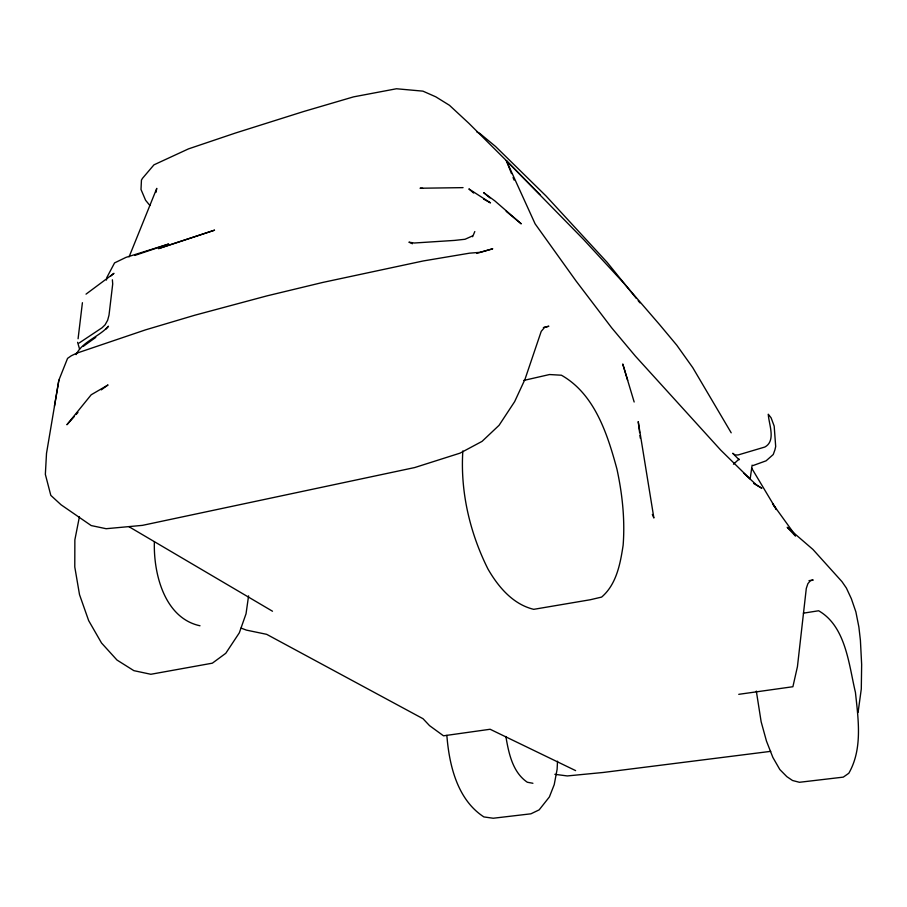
<?xml version="1.0" encoding="UTF-8"?>
<svg xmlns="http://www.w3.org/2000/svg" width="907" height="907" viewBox="0 0 907 907"><rect width="100%" height="100%" fill="white"/><g stroke="black" fill="none" stroke-linecap="round" stroke-linejoin="round"><path stroke-width="1.36" d="M557.51 761.2L557.125 769.261L554.222 784.646L549.381 796.947L539.166 809.86L530.901 813.817L493.261 818.239L483.907 816.935C457.298 799.713 449.18 765.089 446.856 735.373M462.842 450.949C460.2 491.571 469.815 532.76 487.989 569.063C498.283 586.874 512.863 604.3 533.724 609.334L590.31 599.742L601.647 597.078C616.545 584.301 620.32 563.666 623.132 545.232C625.093 519.666 622.349 494.054 616.93 469.055C607.497 434.26 594.777 394.092 561.422 375.226L549.529 374.534L523.69 380.441M82.412 302.7L78.081 338.764M858.067 712.494L861.287 689.025L861.65 664.514L860.403 640.263L858.872 626.975L855.879 611.885L851.344 598.688L846.39 588.053L841.957 581.625L812.944 549.449L787.208 527.262L795.484 536.128M248.575 595.876L246.035 613.801L239.323 632.814L225.775 653.301L212.351 663.176L150.845 674.275L133.851 670.647L116.98 660.035L101.516 642.984L88.671 620.637L79.51 594.629L74.782 566.977L74.862 539.869L79.419 516.763M752.141 465.11L750.146 479.021L720.691 450.065L635.388 356.122L611.647 327.79L576.002 280.921L535.119 223.859L506.321 160.584L468.851 123.284L449.453 105.291L435.802 96.834L422.911 91.142L396.461 88.761L353.549 96.868L303.505 111.561L235.548 133L188.486 148.884L153.963 164.836L142.501 178.316L141.447 180.074L141.004 189.472L145.585 200.254L149.882 205.481M476.697 253.393L492.739 248.79L479.939 252.339L469.599 253.166L423.297 260.944L322.745 282.44L266.919 295.886L194.767 315.228L145.505 329.865L76.641 353.208L71.279 355.782L67.56 358.378L58.864 380.192L46.506 453.375L45.35 474.361L50.815 495.369L61.052 504.78L91.188 525.561L106.142 528.713L142.478 525.357L414.692 467.558L460.03 453.149L482.059 441.369L499.065 425.315L514.643 401.642L524.96 379.375L541.218 331.372L544.631 327.336L548.86 326.225L543.372 327.552M54.454 406.121L58.864 380.192M106.391 280.082L106.924 277.361L114.554 262.917L126.016 257.361L168.668 244.028L134.769 255.445M155.981 192.352L156.775 188.373L129.077 256.885M76.097 354.614C82.424 341.554 98.999 336.882 108.489 326.214L106.096 328.946M472.615 236.727L474.803 231.557M74.283 416.54L66.914 424.737L91.188 394.783L108.035 384.953L101.278 389.863M76.12 414.488L77.957 412.436M733.468 464.214L739.08 459.078M110.903 275.932L113.953 273.336L86.029 294.14M79.068 343.061L102.015 327.79L105.065 324.865L107.65 320.239L109.01 315.137L112.706 283.982L112.377 279.798M83.319 346.315L95.779 337.37M472.218 236.047L465.03 239.267L454.509 240.412L414.25 243.008L408.921 242.18L412.458 243.745M753.082 465.529L766.098 460.824L773.24 454.52L774.929 449.838L775.689 446.516L774.181 426.109L771.097 417.798L768.274 414.227C768.762 424.125 776.29 440.904 764.828 447.038L738.151 454.951L735.067 454.985L732.709 453.273L739.137 459.792M808.987 580.673L813.182 579.981L810.314 580.775L807.888 583.654L806.3 588.394L797.446 666.611L792.899 686.724L738.752 694.331M803.375 613.166L818.636 610.762C846.004 626.488 848.816 664.763 855.448 692.449C858.249 719.16 862.829 748.831 848.805 773.263L843.283 777.129L799.418 782.288L792.525 780.496L786.834 776.641L779.827 769.533L772.866 757.424L766.472 741.098L761.143 721.757L756.325 691.089M770.735 751.347L603.2 772.469L567.294 775.938L554.857 774.317M463.058 187.636L420.054 188.237L422.685 188.282M532.919 783.274L527.341 782.253C512.534 772.276 508.68 752.969 505.868 736.495M200.005 625.773C164.371 618.121 153.351 573.337 154.383 541.751M241.069 628.086L246.364 630.104L266.658 634.333L423.036 718.718L429.533 725.634L443.5 735.815L490.12 729.262L575.616 770.61M483.567 199.087L490.494 202.885L468.874 188.917L473.635 193.044M476.969 132.093L479.497 133.204L495.505 146.446L546.116 196.071L607.146 262.361L636.408 298.482M129.055 526.752L272.497 611.227M753.694 483.465L761.857 488.272L756.2 484.678L743.842 473.227M490.041 197.953L483.59 192.601L494.837 200.878L521.264 223.848L506.185 211.342M731.201 432.809L692.767 367.652L676.769 345.193L659.468 324.479L623.857 283.211L583.779 239.697L506.321 160.584L511.514 173.588M506.321 160.584L539.948 194.552M638.177 300.671L639.957 302.859M795.246 535.13L772.515 503.578L776.426 509.541L751.552 467.967M652.348 514.439L653.879 517.999L638.222 421.596L639.616 432.673M513.067 177.489L514.099 180.085M627.678 380.294L622.746 364.002L634.163 402.005M77.605 342.29L79.567 349.07M639.957 435.451L640.308 438.217M214.471 230.208L158.646 248.586L214.471 230.208"/></g></svg>
